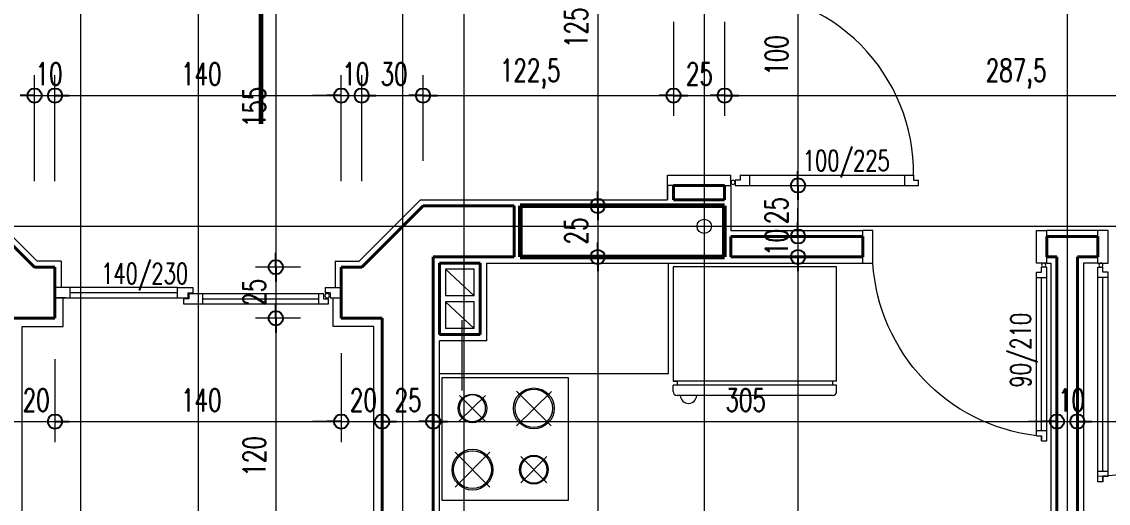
# Model space of a CAD drawing. Header units: millimetres. Extents: x 2016.56 to 2021.8, y 13721.83 to 13722.48.
# Drawn here: x 2017.928 to 2018.0343, y 13722.1087 to 13722.1558 of the extents above; entities that cross this region are included whole.
import ezdxf

# ---------------------------------------------------------------- set-up
doc = ezdxf.new("R2010")
doc.units = ezdxf.units.MM
doc.linetypes.add('ACAD_ISO04W100', pattern=[30, 24, -3, 0, -3])
doc.layers.get('0').update_dxf_attribs({"lineweight": 20})
for name, color, linetype, lineweight in [('aks', 1, 'Continuous', 9), ('DH', 7, 'Continuous', 20), ('DUVAR', 4, 'Continuous', 40), ('DV', 7, 'Continuous', 20), ('kesit', 5, 'Continuous', 60), ('kolon', 5, 'Continuous', 60), ('PENCERE', 3, 'Continuous', 13), ('SIVA', 7, 'Continuous', 20), ('TEFRİŞ', 11, 'Continuous', 9), ('TEXT', 7, 'Continuous', 20)]:
    doc.layers.add(name, color=color, linetype=linetype, lineweight=lineweight)
doc.styles.get("Standard").update_dxf_attribs({"font": 'txt.shx', "width": 0.7, "height": 11})

msp = doc.modelspace()

# ---------------------------------------------------------------- linework, layer by layer
at = {"color": 0, "lineweight": -2}
for p, q in [((2017.929290658595, 13722.14858764693), (2017.927890658595, 13722.14858764693)), ((2017.929290658595, 13722.14858764693), (2017.927890658595, 13722.14858764693)), ((2017.931290658595, 13722.14858764693), (2017.932690658595, 13722.14858764693)), ((2017.931290658595, 13722.14858764693), (2017.932690658595, 13722.14858764693)), ((2017.959290658595, 13722.14858764693), (2017.957890658595, 13722.14858764693)), ((2017.959290658595, 13722.14858764693), (2017.957890658595, 13722.14858764693)), ((2017.961290658595, 13722.14858764693), (2017.962690658595, 13722.14858764693)), ((2017.961290658595, 13722.14858764693), (2017.962690658595, 13722.14858764693)), ((2017.967290658595, 13722.14858764693), (2017.965890658595, 13722.14858764693)), ((2017.967290658595, 13722.14858764693), (2017.968690658595, 13722.14858764693)), ((2017.991790658595, 13722.14858764693), (2017.990390658595, 13722.14858764693)), ((2017.991790658595, 13722.14858764693), (2017.993190658595, 13722.14858764693)), ((2017.996790658595, 13722.14858764693), (2017.995390658595, 13722.14858764693)), ((2017.996790658595, 13722.14858764693), (2017.998190658595, 13722.14858764693)), ((2018.003964807749, 13722.13978914312), (2018.003964807749, 13722.14118914312)), ((2018.003964807749, 13722.13978914312), (2018.003964807749, 13722.13838914312)), ((2017.984372376615, 13722.13778914312), (2017.984372376615, 13722.13918914312)), ((2017.984372376615, 13722.13778914312), (2017.984372376615, 13722.13638914312)), ((2018.003964807749, 13722.13478914312), (2018.003964807749, 13722.13618914312)), ((2018.003964807749, 13722.13478914312), (2018.003964807749, 13722.13618914312)), ((2017.952892533593, 13722.13178914312), (2017.952892533593, 13722.13318914312)), ((2017.984372376615, 13722.13278914312), (2017.984372376615, 13722.13418914312)), ((2017.984372376615, 13722.13278914312), (2017.984372376615, 13722.13138914312)), ((2018.003964807749, 13722.13278914312), (2018.003964807749, 13722.13138914312)), ((2018.003964807749, 13722.13278914312), (2018.003964807749, 13722.13138914312)), ((2017.952892533593, 13722.13178914312), (2017.952892533593, 13722.13038914312)), ((2017.952892533593, 13722.12678914312), (2017.952892533593, 13722.12818914312)), ((2017.952892533593, 13722.12678914312), (2017.952892533593, 13722.12538914312)), ((2017.931290658595, 13722.1166768722), (2017.932690658595, 13722.1166768722)), ((2017.931290658595, 13722.1166768722), (2017.932690658595, 13722.1166768722)), ((2017.959290658595, 13722.1166768722), (2017.957890658595, 13722.1166768722)), ((2017.959290658595, 13722.1166768722), (2017.957890658595, 13722.1166768722)), ((2017.963290658595, 13722.1166768722), (2017.964690658595, 13722.1166768722)), ((2017.963290658595, 13722.1166768722), (2017.964690658595, 13722.1166768722)), ((2017.968290658595, 13722.1166768722), (2017.966890658595, 13722.1166768722)), ((2017.968290658595, 13722.1166768722), (2017.969690658595, 13722.1166768722)), ((2018.029290658595, 13722.1166768722), (2018.027890658595, 13722.1166768722)), ((2018.029290658595, 13722.1166768722), (2018.027890658595, 13722.1166768722)), ((2018.031290658595, 13722.1166768722), (2018.032690658595, 13722.1166768722)), ((2018.031290658595, 13722.1166768722), (2018.032690658595, 13722.1166768722))]:
    msp.add_line(p, q, dxfattribs=at)
for p, q in [((2017.931890658595, 13722.13238914312), (2017.931890658595, 13722.12978914312)), ((2017.958690658595, 13722.13238914312), (2017.958690658595, 13722.12978914312)), ((2017.991290658595, 13722.12138914312), (2017.991290658595, 13722.13218914312)), ((2017.972290658595, 13722.12898914312), (2017.969490658595, 13722.13158914312)), ((2017.969490658595, 13722.13158914312), (2017.969490658595, 13722.12898914312)), ((2017.972290658595, 13722.13158914312), (2017.969490658595, 13722.13158914312)), ((2017.972290658595, 13722.12898914312), (2017.972290658595, 13722.13158914312)), ((2017.991746303803, 13722.13183142266), (2017.991746303803, 13722.12063142266)), ((2018.007746303803, 13722.13183142266), (2017.991746303803, 13722.13183142266)), ((2018.007746303803, 13722.12063142266), (2018.007746303803, 13722.13183142266)), ((2017.972290658595, 13722.12898914312), (2017.969490658595, 13722.12898914312)), ((2017.972290658595, 13722.12578914313), (2017.969490658595, 13722.12838914312)), ((2017.969490658595, 13722.12838914312), (2017.969490658595, 13722.12578914313)), ((2017.972290658595, 13722.12838914312), (2017.969490658595, 13722.12838914312)), ((2017.972290658595, 13722.12578914313), (2017.972290658595, 13722.12838914312)), ((2017.972290658595, 13722.12578914313), (2017.969490658595, 13722.12578914313)), ((2017.971077954519, 13722.12659279034), (2017.971077954519, 13722.11970216532)), ((2017.968890658595, 13722.12138914312), (2017.991290658595, 13722.12138914312)), ((2017.981527601442, 13722.12096913996), (2017.969127601442, 13722.12096913996)), ((2017.969127601442, 13722.12096913996), (2017.969127601442, 13722.10896913996)), ((2017.981527601442, 13722.10896913996), (2017.981527601442, 13722.12096913996)), ((2017.991746303803, 13722.12063142266), (2017.992146303803, 13722.12063142266)), ((2018.007746303803, 13722.12063142266), (2017.991746303803, 13722.12063142266)), ((2017.992146303803, 13722.12063142266), (2017.992146303803, 13722.12023142266)), ((2018.007346303803, 13722.12063142266), (2018.007346303803, 13722.12023142266)), ((2017.991746303803, 13722.11963142266), (2017.991746303803, 13722.12023142266)), ((2018.007746303803, 13722.12023142266), (2017.991746303803, 13722.12023142266)), ((2018.007746303803, 13722.11963142266), (2018.007746303803, 13722.12023142266)), ((2018.007346303803, 13722.11923142266), (2017.992146303803, 13722.11923142266)), ((2017.969127601442, 13722.10896913996), (2017.981527601442, 13722.10896913996))]:
    msp.add_line(p, q)
for centre in [(2017.929290658595, 13722.14858764693), (2017.929290658595, 13722.14858764693), (2017.931290658595, 13722.14858764693), (2017.931290658595, 13722.14858764693), (2017.959290658595, 13722.14858764693), (2017.959290658595, 13722.14858764693), (2017.961290658595, 13722.14858764693), (2017.961290658595, 13722.14858764693), (2017.967290658595, 13722.14858764693), (2017.967290658595, 13722.14858764693), (2017.991790658595, 13722.14858764693), (2017.991790658595, 13722.14858764693), (2017.996790658595, 13722.14858764693), (2017.996790658595, 13722.14858764693), (2018.003964807749, 13722.13978914312), (2018.003964807749, 13722.13978914312), (2017.984372376615, 13722.13778914312), (2017.984372376615, 13722.13778914312), (2018.003964807749, 13722.13478914312), (2018.003964807749, 13722.13478914312), (2017.984372376615, 13722.13278914312), (2017.984372376615, 13722.13278914312), (2018.003964807749, 13722.13278914312), (2018.003964807749, 13722.13278914312), (2017.952892533593, 13722.13178914312), (2017.952892533593, 13722.13178914312), (2017.952892533593, 13722.12678914312), (2017.952892533593, 13722.12678914312), (2017.931290658595, 13722.1166768722), (2017.931290658595, 13722.1166768722), (2017.959290658595, 13722.1166768722), (2017.959290658595, 13722.1166768722), (2017.963290658595, 13722.1166768722), (2017.963290658595, 13722.1166768722), (2017.968290658595, 13722.1166768722), (2017.968290658595, 13722.1166768722), (2018.029290658595, 13722.1166768722), (2018.029290658595, 13722.1166768722), (2018.031290658595, 13722.1166768722), (2018.031290658595, 13722.1166768722)]:
    msp.add_circle(centre, 0.0007, dxfattribs=at)
for centre, radius, start, end in [((2017.992146303803, 13722.11963142266), 0.0004, 180, 270), ((2018.007346303803, 13722.11963142266), 0.0004, 270, 0), ((2017.993255588938, 13722.11925692793), 0.0008, 181.826990200577, 358.173009799423)]:
    msp.add_arc(centre, radius, start, end)
at = {"layer": 'aks', "linetype": 'ACAD_ISO04W100', "ltscale": 2}
for p, q in [((2017.933790658595, 13722.40645173834), (2017.933790658595, 13721.95238660583)), ((2017.945290658595, 13722.40645173834), (2017.945290658595, 13721.95238660583)), ((2017.965290658595, 13722.40645173834), (2017.965290658595, 13721.95238660583)), ((2017.971290658595, 13722.40645173834), (2017.971290658595, 13721.95238660583)), ((2017.994790658595, 13722.40645173834), (2017.994790658595, 13721.95238660583)), ((2018.030290658595, 13722.40645173834), (2018.030290658595, 13721.95238660583)), ((2017.678471498505, 13722.13578914312), (2018.212109818685, 13722.13578914312))]:
    msp.add_line(p, q, dxfattribs=at)
at = {"layer": 'aks'}
msp.add_circle((2017.994790658595, 13722.13578914312), 0.0007, dxfattribs=at)
at = {"layer": 'DH', "lineweight": 20}
for p, q in [((2017.991790658595, 13722.15578914312), (2017.991790658595, 13722.14658764693)), ((2017.991790658595, 13722.15578914312), (2017.991790658595, 13722.14658764693)), ((2017.996790658595, 13722.15578914312), (2017.996790658595, 13722.14658764693)), ((2017.996790658595, 13722.15578914312), (2017.996790658595, 13722.14658764693)), ((2017.929290658595, 13722.14020941385), (2017.929290658595, 13722.15058764693)), ((2017.929290658595, 13722.14020941385), (2017.929290658595, 13722.15058764693)), ((2017.931290658595, 13722.14020941385), (2017.931290658595, 13722.15058764693)), ((2017.931290658595, 13722.14020941385), (2017.931290658595, 13722.15058764693)), ((2017.959290658595, 13722.14020941385), (2017.959290658595, 13722.15058764693)), ((2017.959290658595, 13722.14020941385), (2017.959290658595, 13722.15058764693)), ((2017.961290658595, 13722.14020941385), (2017.961290658595, 13722.15058764693)), ((2017.961290658595, 13722.14020941385), (2017.961290658595, 13722.15058764693)), ((2017.967290658595, 13722.14220941385), (2017.967290658595, 13722.15058764693)), ((2017.967290658595, 13722.14220941385), (2017.967290658595, 13722.15058764693)), ((2017.968290658595, 13722.12799343617), (2017.968290658595, 13722.1146768722)), ((2017.931290658595, 13722.12278914312), (2017.931290658595, 13722.1146768722)), ((2017.931290658595, 13722.12278914312), (2017.931290658595, 13722.1146768722)), ((2017.959290658595, 13722.12338581706), (2017.959290658595, 13722.1146768722)), ((2017.959290658595, 13722.12278914312), (2017.959290658595, 13722.1146768722)), ((2017.963290658595, 13722.11909008616), (2017.963290658595, 13722.1146768722)), ((2017.963290658595, 13722.11828094003), (2017.963290658595, 13722.1146768722)), ((2018.029290658595, 13722.1149355266), (2018.029290658595, 13722.1186768722)), ((2018.031290658595, 13722.11446450955), (2018.031290658595, 13722.1186768722)), ((2018.031290658595, 13722.11446450955), (2018.031290658595, 13722.1186768722)), ((2017.968290658595, 13722.11816739143), (2017.968290658595, 13722.1146768722)), ((2018.029290658595, 13722.11816739143), (2018.029290658595, 13722.1146768722))]:
    msp.add_line(p, q, dxfattribs=at)
at = {"layer": 'DH'}
for p, q in [((2017.929290658595, 13722.14858764693), (2017.931290658595, 13722.14858764693)), ((2017.932690658595, 13722.14858764693), (2017.957890658595, 13722.14858764693)), ((2017.932690658595, 13722.14858764693), (2017.934090658595, 13722.14858764693)), ((2017.957890658595, 13722.14858764693), (2017.956490658595, 13722.14858764693)), ((2017.959290658595, 13722.14858764693), (2017.961290658595, 13722.14858764693)), ((2017.962690658595, 13722.14858764693), (2017.965890658595, 13722.14858764693)), ((2017.962690658595, 13722.14858764693), (2017.964090658595, 13722.14858764693)), ((2017.968690658595, 13722.14858764693), (2017.990390658595, 13722.14858764693)), ((2017.993190658595, 13722.14858764693), (2017.995390658595, 13722.14858764693)), ((2017.998190658595, 13722.14858764693), (2018.052890658595, 13722.14858764693)), ((2017.927290658595, 13722.1166768722), (2017.931290658595, 13722.1166768722)), ((2017.932690658595, 13722.1166768722), (2017.957890658595, 13722.1166768722)), ((2017.932690658595, 13722.1166768722), (2017.934090658595, 13722.1166768722)), ((2017.957890658595, 13722.1166768722), (2017.956490658595, 13722.1166768722)), ((2017.959290658595, 13722.1166768722), (2017.963290658595, 13722.1166768722)), ((2017.964690658595, 13722.1166768722), (2017.966890658595, 13722.1166768722)), ((2017.964690658595, 13722.1166768722), (2017.966090658595, 13722.1166768722)), ((2017.969690658595, 13722.1166768722), (2018.027890658595, 13722.1166768722)), ((2018.027890658595, 13722.1166768722), (2018.026490658595, 13722.1166768722)), ((2018.029290658595, 13722.1166768722), (2018.031290658595, 13722.1166768722)), ((2018.032690658595, 13722.1166768722), (2018.052890658595, 13722.1166768722)), ((2018.032690658595, 13722.1166768722), (2018.034090658595, 13722.1166768722))]:
    msp.add_line(p, q, dxfattribs=at)
at = {"layer": 'DUVAR'}
for p, q in [((2017.991790658595, 13722.13978914312), (2017.991790658595, 13722.13838914312)), ((2017.991790658595, 13722.13978914312), (2017.996790658595, 13722.13978914312)), ((2017.991790658595, 13722.13978914312), (2017.991790658595, 13722.13838914312)), ((2017.991790658595, 13722.13978914312), (2017.991790658595, 13722.13838914312)), ((2017.991790658595, 13722.13978914312), (2017.996790658595, 13722.13978914312)), ((2017.991790658595, 13722.13978914312), (2017.991790658595, 13722.13838914312)), ((2017.996790658595, 13722.13978914312), (2017.996790658595, 13722.13871079036)), ((2017.996790658595, 13722.13978914312), (2017.996790658595, 13722.13838914312)), ((2017.996790658595, 13722.13978914312), (2017.996790658595, 13722.13871079036)), ((2017.996790658595, 13722.13978914312), (2017.996790658595, 13722.13838914312)), ((2017.929290658595, 13722.13178914312), (2017.923290658595, 13722.13778914312)), ((2017.961290658595, 13722.13178914312), (2017.967290658595, 13722.13778914312)), ((2017.976190658595, 13722.13778914312), (2017.967290658595, 13722.13778914312)), ((2017.976190658595, 13722.13778914312), (2017.976190658595, 13722.13278914312)), ((2017.991790658595, 13722.13838914312), (2017.996790658595, 13722.13838914312)), ((2017.996790658595, 13722.13838914312), (2017.991790658595, 13722.13838914312)), ((2017.997390658595, 13722.13478914312), (2017.997390658595, 13722.13278914312)), ((2018.010290658595, 13722.13478914312), (2017.997390658595, 13722.13478914312)), ((2018.010290658595, 13722.13278914312), (2018.010290658595, 13722.13478914312)), ((2018.028290658595, 13722.13278914312), (2018.028290658595, 13722.13478914312)), ((2018.033290658595, 13722.13478914312), (2018.028290658595, 13722.13478914312)), ((2018.033290658595, 13722.13278914312), (2018.033290658595, 13722.13478914312)), ((2017.968290658595, 13722.13278914312), (2017.968290658595, 13722.05578914312)), ((2017.976190658595, 13722.13278914312), (2017.968290658595, 13722.13278914312)), ((2017.968890658595, 13722.12518914312), (2017.968890658595, 13722.13218914312)), ((2017.972890658595, 13722.13218914312), (2017.968890658595, 13722.13218914312)), ((2017.972890658595, 13722.13218914312), (2017.972890658595, 13722.12518914312)), ((2017.997390658595, 13722.13278914312), (2018.010290658595, 13722.13278914312)), ((2018.029290658595, 13722.13278914312), (2018.028290658595, 13722.13278914312)), ((2018.029290658595, 13722.13278914312), (2018.029290658595, 13722.04538914312)), ((2018.031290658595, 13722.13278914312), (2018.031290658595, 13722.04538914312)), ((2018.033290658595, 13722.13278914312), (2018.031290658595, 13722.13278914312)), ((2017.929290658595, 13722.13178914312), (2017.931290658595, 13722.13178914312)), ((2017.931290658595, 13722.12678914312), (2017.931290658595, 13722.13178914312)), ((2017.961290658595, 13722.13178914312), (2017.959290658595, 13722.13178914312)), ((2017.959290658595, 13722.12678914312), (2017.959290658595, 13722.13178914312)), ((2017.927290658595, 13722.12678914312), (2017.931290658595, 13722.12678914312)), ((2017.963290658595, 13722.12678914312), (2017.959290658595, 13722.12678914312)), ((2017.963290658595, 13722.12678914312), (2017.963290658595, 13722.04978914312)), ((2017.972890658595, 13722.12518914312), (2017.968890658595, 13722.12518914312))]:
    msp.add_line(p, q, dxfattribs=at)
at = {"layer": 'DV'}
for p, q in [((2017.952892533593, 13722.16138914312), (2017.952892533593, 13722.13318914312)), ((2017.984372376615, 13722.16138914312), (2017.984372376615, 13722.13918914312)), ((2018.003964807749, 13722.15838914312), (2018.003964807749, 13722.14118914312)), ((2018.003964807749, 13722.13838914312), (2018.003964807749, 13722.13618914312)), ((2018.003964807749, 13722.13618914312), (2018.003964807749, 13722.13758914312)), ((2017.984372376615, 13722.13638914312), (2017.984372376615, 13722.13418914312)), ((2018.003964807749, 13722.13478914312), (2018.003964807749, 13722.13278914312)), ((2017.984372376615, 13722.13138914312), (2017.984372376615, 13722.07818914312)), ((2018.003964807749, 13722.13138914312), (2018.003964807749, 13722.12998914312)), ((2018.003964807749, 13722.13138914312), (2018.003964807749, 13722.01618914312)), ((2017.952892533593, 13722.13038914312), (2017.952892533593, 13722.12818914312)), ((2017.952892533593, 13722.12538914312), (2017.952892533593, 13722.10418914313))]:
    msp.add_line(p, q, dxfattribs=at)
at = {"layer": 'DV', "lineweight": 20}
for p, q in [((2018.000790658595, 13722.13978914312), (2018.005964807749, 13722.13978914312)), ((2018.000790658595, 13722.13978914312), (2018.005964807749, 13722.13978914312)), ((2017.985814242329, 13722.13778914312), (2017.982372376615, 13722.13778914312)), ((2017.985814242329, 13722.13778914312), (2017.982372376615, 13722.13778914312)), ((2018.001390658595, 13722.13478914312), (2018.005964807749, 13722.13478914312)), ((2018.001390658595, 13722.13478914312), (2018.005964807749, 13722.13478914312)), ((2017.9862021568, 13722.13278914312), (2017.982372376615, 13722.13278914312)), ((2017.9862021568, 13722.13278914312), (2017.982372376615, 13722.13278914312)), ((2018.001390658595, 13722.13278914312), (2018.005964807749, 13722.13278914312)), ((2018.001390658595, 13722.13278914312), (2018.005964807749, 13722.13278914312)), ((2017.955290658595, 13722.13178914312), (2017.950892533593, 13722.13178914312)), ((2017.955290658595, 13722.13178914312), (2017.950892533593, 13722.13178914312)), ((2017.955290658595, 13722.12678914312), (2017.950892533593, 13722.12678914312)), ((2017.955290658595, 13722.12678914312), (2017.950892533593, 13722.12678914312))]:
    msp.add_line(p, q, dxfattribs=at)
at = {"layer": 'kesit', "linetype": 'ACAD_ISO04W100'}
msp.add_line((2017.951442628371, 13722.16555569714), (2017.951442628371, 13722.14580402111), dxfattribs=at)
at = {"layer": 'kolon'}
for p, q in [((2017.996790658595, 13722.13778914312), (2017.976790658595, 13722.13778914312)), ((2017.976790658595, 13722.13778914312), (2017.976790658595, 13722.13278914312)), ((2017.996790658595, 13722.13278914312), (2017.996790658595, 13722.13778914312)), ((2017.976790658595, 13722.13278914312), (2017.996790658595, 13722.13278914312))]:
    msp.add_line(p, q, dxfattribs=at)
at = {"layer": 'PENCERE'}
for p, q in [((2017.991190658595, 13722.13978914312), (2017.991190658595, 13722.14078914312)), ((2017.997390658595, 13722.13978914312), (2017.997390658595, 13722.14078914312)), ((2017.99178855753, 13722.13978914312), (2017.991190658595, 13722.13978914312)), ((2017.996790658595, 13722.13978914312), (2017.997390658595, 13722.13978914312)), ((2018.011290658595, 13722.13538914312), (2018.010290658595, 13722.13538914312)), ((2018.010290658595, 13722.13478914312), (2018.010290658595, 13722.13538914312)), ((2018.011290658595, 13722.13538914312), (2018.010290658595, 13722.13538914312)), ((2018.010290658595, 13722.13478914312), (2018.010290658595, 13722.13538914312)), ((2018.027290658595, 13722.13538914312), (2018.028290658595, 13722.13538914312)), ((2018.027290658595, 13722.13538914312), (2018.028290658595, 13722.13538914312)), ((2018.028290658595, 13722.13478914312), (2018.028290658595, 13722.13538914312)), ((2018.028290658595, 13722.13478914312), (2018.028290658595, 13722.13538914312)), ((2018.033290658595, 13722.13478914312), (2018.033290658595, 13722.13538914312)), ((2018.034290658595, 13722.13538914312), (2018.033290658595, 13722.13538914312)), ((2018.033290658595, 13722.13478914312), (2018.033290658595, 13722.13538914312)), ((2018.034290658595, 13722.13538914312), (2018.033290658595, 13722.13538914312)), ((2018.010290658595, 13722.13218914312), (2018.010290658595, 13722.13278914312)), ((2018.010290658595, 13722.13218914312), (2018.010290658595, 13722.13278914312)), ((2018.028290658595, 13722.13218914312), (2018.028290658595, 13722.13278914312)), ((2018.028290658595, 13722.13218914312), (2018.028290658595, 13722.13278914312)), ((2018.033290658595, 13722.13218914312), (2018.033290658595, 13722.13278914312)), ((2018.033290658595, 13722.13218914312), (2018.033290658595, 13722.13278914312)), ((2018.027790658595, 13722.11578914312), (2018.027790658595, 13722.13078914312)), ((2018.027790658595, 13722.11578914312), (2018.027790658595, 13722.13078914312)), ((2018.033790658595, 13722.11178914312), (2018.033790658595, 13722.13078914312)), ((2018.033790658595, 13722.11178914312), (2018.033790658595, 13722.13078914312)), ((2017.943290658595, 13722.12978914312), (2017.931290658595, 13722.12978914312)), ((2017.932863027286, 13722.12978914312), (2017.931290658595, 13722.12978914312)), ((2017.932790658595, 13722.12878914312), (2017.932790658595, 13722.12978914312)), ((2017.943290658595, 13722.12928914312), (2017.932790658595, 13722.12928914312)), ((2017.943290658595, 13722.12978914312), (2017.944790658595, 13722.12978914312)), ((2017.943290658595, 13722.12878914312), (2017.943290658595, 13722.12978914312)), ((2017.944290658595, 13722.12928914312), (2017.944790658595, 13722.12928914312)), ((2017.944290658595, 13722.12928914312), (2017.944290658595, 13722.12878914312)), ((2017.944790658595, 13722.12978914312), (2017.944790658595, 13722.12928914312)), ((2017.957718289903, 13722.12978914312), (2017.957718289903, 13722.12928914312)), ((2017.957718289903, 13722.12978914312), (2017.959290658595, 13722.12978914312)), ((2017.958218289903, 13722.12928914312), (2017.957718289903, 13722.12928914312)), ((2017.958218289903, 13722.12928914312), (2017.958218289903, 13722.12878914312)), ((2017.931290658595, 13722.12878914312), (2017.943290658595, 13722.12878914312)), ((2017.932363027286, 13722.12878914312), (2017.931290658595, 13722.12878914312)), ((2017.943290658595, 13722.12878914312), (2017.944290658595, 13722.12878914312)), ((2017.945709389953, 13722.12869658283), (2017.95706375659, 13722.12869658283)), ((2017.958218289903, 13722.12878914312), (2017.959290658595, 13722.12878914312))]:
    msp.add_line(p, q, dxfattribs=at)
at = {"layer": 'PENCERE', "extrusion": (1.351976579711741e-29, -1.224606353822377e-16, -1)}
for p, q in [((2017.991190658595, 13722.14078914312), (2017.997390658595, 13722.14078914312)), ((2017.998315475448, 13722.14078914312), (2018.015266817067, 13722.14078914312)), ((2017.998315475448, 13722.14078914312), (2017.998315475448, 13722.14028914312)), ((2017.999215475448, 13722.14078914312), (2017.999215475448, 13722.13978914312)), ((2018.014366817067, 13722.14078914312), (2018.014366817067, 13722.13978914312)), ((2018.015266817067, 13722.14078914312), (2018.015266817067, 13722.14028914312)), ((2017.997815475448, 13722.14028914312), (2017.997815475448, 13722.13978914312)), ((2017.998315475448, 13722.14028914312), (2017.997815475448, 13722.14028914312)), ((2017.997815475448, 13722.13978914312), (2018.015766817067, 13722.13978914312)), ((2018.015266817067, 13722.14028914312), (2018.015766817067, 13722.14028914312)), ((2018.015766817067, 13722.13978914312), (2018.015766817067, 13722.14028914312))]:
    msp.add_line(p, q, dxfattribs=at)
at = {"layer": 'PENCERE', "extrusion": (-1.224606353822376e-16, 2.249491082733207e-32, -1)}
for p, q in [((2018.011290658595, 13722.13218914312), (2018.011290658595, 13722.13538914312)), ((2018.010290658595, 13722.13218914312), (2018.011290658595, 13722.13218914312)), ((2018.010290658595, 13722.13218914312), (2018.011290658595, 13722.13218914312))]:
    msp.add_line(p, q, dxfattribs=at)
at = {"layer": 'PENCERE', "extrusion": (1.224606353822376e-16, 2.24949108273321e-32, -1)}
for p, q in [((2018.027290658595, 13722.13218914312), (2018.027290658595, 13722.13538914312)), ((2018.027290658595, 13722.13218914312), (2018.027290658595, 13722.13538914312)), ((2018.028290658595, 13722.13218914312), (2018.027290658595, 13722.13218914312)), ((2018.028290658595, 13722.13218914312), (2018.027290658595, 13722.13218914312)), ((2018.027290658595, 13722.11528914312), (2018.027290658595, 13722.13128914312)), ((2018.027290658595, 13722.13128914312), (2018.027790658595, 13722.13128914312)), ((2018.027290658595, 13722.11528914312), (2018.027290658595, 13722.13128914312)), ((2018.027290658595, 13722.13128914312), (2018.027790658595, 13722.13128914312)), ((2018.028290658595, 13722.13178914312), (2018.027790658595, 13722.13178914312)), ((2018.027790658595, 13722.13128914312), (2018.027790658595, 13722.13178914312)), ((2018.028290658595, 13722.13178914312), (2018.027790658595, 13722.13178914312)), ((2018.027790658595, 13722.13128914312), (2018.027790658595, 13722.13178914312)), ((2018.028290658595, 13722.11478914312), (2018.028290658595, 13722.13178914312)), ((2018.028290658595, 13722.11478914312), (2018.028290658595, 13722.13178914312)), ((2018.027290658595, 13722.13078914312), (2018.028290658595, 13722.13078914312)), ((2018.027290658595, 13722.13078914312), (2018.028290658595, 13722.13078914312)), ((2018.027290658595, 13722.11578914312), (2018.028290658595, 13722.11578914312)), ((2018.027290658595, 13722.11578914312), (2018.028290658595, 13722.11578914312)), ((2018.027290658595, 13722.11528914312), (2018.027790658595, 13722.11528914312)), ((2018.027290658595, 13722.11528914312), (2018.027790658595, 13722.11528914312)), ((2018.027790658595, 13722.11528914312), (2018.027790658595, 13722.11478914312)), ((2018.027790658595, 13722.11478914312), (2018.027790658595, 13722.11528914312)), ((2018.027790658595, 13722.11528914312), (2018.027790658595, 13722.11478914312)), ((2018.027790658595, 13722.11478914312), (2018.027790658595, 13722.11528914312)), ((2018.027790658595, 13722.11478914312), (2018.028290658595, 13722.11478914312)), ((2018.027790658595, 13722.11478914312), (2018.028290658595, 13722.11478914312))]:
    msp.add_line(p, q, dxfattribs=at)
at = {"layer": 'PENCERE', "extrusion": (-1.224606353822376e-16, 2.24949108273321e-32, -1)}
for p, q in [((2018.034290658595, 13722.13218914312), (2018.034290658595, 13722.13538914312)), ((2018.034290658595, 13722.13218914312), (2018.034290658595, 13722.13538914312)), ((2018.033290658595, 13722.13218914312), (2018.034290658595, 13722.13218914312)), ((2018.033290658595, 13722.13218914312), (2018.034290658595, 13722.13218914312)), ((2018.033290658595, 13722.13178914312), (2018.033790658595, 13722.13178914312)), ((2018.033290658595, 13722.11078914312), (2018.033290658595, 13722.13178914312)), ((2018.033290658595, 13722.11078914312), (2018.033290658595, 13722.13178914312)), ((2018.033290658595, 13722.13178914312), (2018.033790658595, 13722.13178914312)), ((2018.033790658595, 13722.13128914312), (2018.033790658595, 13722.13178914312)), ((2018.033790658595, 13722.13128914312), (2018.033790658595, 13722.13178914312)), ((2018.034290658595, 13722.13128914312), (2018.033790658595, 13722.13128914312)), ((2018.034290658595, 13722.13128914312), (2018.033790658595, 13722.13128914312)), ((2018.034290658595, 13722.11128914312), (2018.034290658595, 13722.13128914312)), ((2018.034290658595, 13722.11128914312), (2018.034290658595, 13722.13128914312)), ((2018.034290658595, 13722.13078914312), (2018.033290658595, 13722.13078914312)), ((2018.034290658595, 13722.13078914312), (2018.033290658595, 13722.13078914312)), ((2018.034290658595, 13722.11178914312), (2018.033290658595, 13722.11178914312)), ((2018.034290658595, 13722.11178914312), (2018.033290658595, 13722.11178914312)), ((2018.034290658595, 13722.11128914312), (2018.033790658595, 13722.11128914312)), ((2018.033790658595, 13722.11078914312), (2018.033790658595, 13722.11128914312)), ((2018.033790658595, 13722.11128914312), (2018.033790658595, 13722.11078914312)), ((2018.034290658595, 13722.11128914312), (2018.033790658595, 13722.11128914312)), ((2018.033790658595, 13722.11078914312), (2018.033790658595, 13722.11128914312)), ((2018.033790658595, 13722.11128914312), (2018.033790658595, 13722.11078914312)), ((2018.033790658595, 13722.11078914312), (2018.033290658595, 13722.11078914312)), ((2018.033790658595, 13722.11078914312), (2018.033290658595, 13722.11078914312))]:
    msp.add_line(p, q, dxfattribs=at)
at = {"layer": 'PENCERE', "extrusion": (4.498982165466414e-32, -1.224606353822378e-16, -1)}
for p, q in [((2017.944371927237, 13722.12919658283), (2017.95756375659, 13722.12919658283)), ((2017.95706375659, 13722.12919658283), (2017.95706375659, 13722.12819658283)), ((2017.95756375659, 13722.12919658283), (2017.95756375659, 13722.12869658283)), ((2017.943871927237, 13722.12819658283), (2017.958043311299, 13722.12819658283)), ((2017.95756375659, 13722.12869658283), (2017.958043311299, 13722.12869658283)), ((2017.958043311299, 13722.12819658283), (2017.958043311299, 13722.12869658283))]:
    msp.add_line(p, q, dxfattribs=at)
at = {"layer": 'PENCERE', "extrusion": (-2.967391115106579e-20, -1.224606317870376e-16, -1)}
for p, q in [((2017.944372169536, 13722.12919646165), (2017.944372048379, 13722.12869646166)), ((2017.943872048394, 13722.12869658282), (2017.943871927237, 13722.12819658283)), ((2017.944372048379, 13722.12869646166), (2017.943872048394, 13722.12869658282))]:
    msp.add_line(p, q, dxfattribs=at)
at = {"layer": 'PENCERE', "extrusion": (-4.498982165466414e-32, -1.224606353822378e-16, -1)}
msp.add_line((2017.945709389953, 13722.12919658283), (2017.945709389953, 13722.12819658283), dxfattribs=at)
at = {"layer": 'PENCERE', "extrusion": (1.351976579711741e-29, -1.224606353822377e-16, -1)}
msp.add_circle((-2017.997614900132, 13722.14008914312), 0.0002, dxfattribs=at)
at = {"layer": 'PENCERE', "extrusion": (1.224606353822376e-16, 2.24949108273321e-32, -1)}
msp.add_circle((-2018.027990658595, 13722.13198914312), 0.0002, dxfattribs=at)
msp.add_circle((-2018.027990658595, 13722.13198914312), 0.0002, dxfattribs=at)
at = {"layer": 'PENCERE', "extrusion": (-1.224606353822376e-16, 2.24949108273321e-32, -1)}
msp.add_circle((-2018.033590658595, 13722.13198914312), 0.0002, dxfattribs=at)
msp.add_circle((-2018.033590658595, 13722.13198914312), 0.0002, dxfattribs=at)
at = {"layer": 'PENCERE', "extrusion": (-1.224606353822378e-16, 9.747794691843901e-32, -1)}
msp.add_circle((-2017.957912838669, 13722.12899079215), 0.0002182403527176575, dxfattribs=at)
at = {"layer": 'PENCERE'}
msp.add_arc((2017.997477143966, 13722.14099844898), 0.01779090436109204, 359.3259128551594, 90.27852807287003, dxfattribs=at)
at = {"layer": 'PENCERE', "extrusion": (1.224606353822376e-16, 2.24949108273321e-32, -1)}
msp.add_arc((-2018.029419836574, 13722.13332889742), 0.0181649699713225, 276.7313073623131, 356.4026344857023, dxfattribs=at)
at = {"layer": 'PENCERE', "extrusion": (-1.224606353822376e-16, 2.24949108273321e-32, -1)}
msp.add_arc((-2018.032599069999, 13722.13197032838), 0.0206927455528844, 179.3941163482238, 268.0847158336894, dxfattribs=at)
at = {"layer": 'SIVA'}
for p, q in [((2017.991190658595, 13722.13978914312), (2017.991190658595, 13722.13838914312)), ((2017.991190658595, 13722.13838914312), (2017.991190658595, 13722.13978914312)), ((2017.997390658595, 13722.13978914312), (2017.997390658595, 13722.13538914312)), ((2017.929539186732, 13722.13238914312), (2017.923539186732, 13722.13838914312)), ((2017.961042130457, 13722.13238914312), (2017.967042130457, 13722.13838914312)), ((2017.967042130457, 13722.13838914312), (2017.991190658595, 13722.13838914312)), ((2017.997390658595, 13722.13538914312), (2018.010290658595, 13722.13538914312)), ((2018.033290658595, 13722.13538914312), (2018.028290658595, 13722.13538914312)), ((2017.931890658595, 13722.13238914312), (2017.929539186732, 13722.13238914312)), ((2017.958690658595, 13722.13238914312), (2017.961042130457, 13722.13238914312)), ((2017.973490658595, 13722.13218914312), (2018.010290658595, 13722.13218914312)), ((2017.973490658595, 13722.13218914312), (2017.973490658595, 13722.12458914312)), ((2018.028290658595, 13722.13218914312), (2018.028690658595, 13722.13218914312)), ((2018.028690658595, 13722.13218914312), (2018.028690658595, 13722.03718914312)), ((2018.031890658595, 13722.13218914312), (2018.031890658595, 13722.04538914312)), ((2018.033290658595, 13722.13218914312), (2018.031890658595, 13722.13218914312)), ((2017.932090658595, 13722.12598914312), (2017.932090658595, 13722.12878914312)), ((2017.958490658595, 13722.12598914312), (2017.958490658595, 13722.12878914312)), ((2017.928090658595, 13722.04898914312), (2017.928090658595, 13722.12598914312)), ((2017.928090658595, 13722.12598914312), (2017.932090658595, 13722.12598914312)), ((2017.962490658595, 13722.12598914312), (2017.958490658595, 13722.12598914312)), ((2017.962490658595, 13722.04898914312), (2017.962490658595, 13722.12598914312)), ((2017.968890658595, 13722.05638914312), (2017.968890658595, 13722.12458914312)), ((2017.973490658595, 13722.12458914312), (2017.968890658595, 13722.12458914312))]:
    msp.add_line(p, q, dxfattribs=at)
at = {"layer": 'TEFRİŞ'}
for p, q in [((2017.976430545167, 13722.11966619624), (2017.979824657717, 13722.11627208369)), ((2017.976430545167, 13722.11627208369), (2017.979866009682, 13722.11962407435)), ((2017.970832789802, 13722.11671875489), (2017.973400393648, 13722.11924193217)), ((2017.973400393648, 13722.11669634776), (2017.970854809236, 13722.11924193217)), ((2017.973824657717, 13722.11366619624), (2017.970430545168, 13722.11027208369)), ((2017.970430545168, 13722.11366619624), (2017.973824657717, 13722.11027208369)), ((2017.976854809236, 13722.11324193217), (2017.979400393649, 13722.11069634776)), ((2017.976854809236, 13722.11069634776), (2017.979400393649, 13722.11324193217))]:
    msp.add_line(p, q, dxfattribs=at)
for centre, radius in [((2017.972127601442, 13722.11796913996), 0.0014), ((2017.978127601442, 13722.11796913996), 0.002), ((2017.972127601442, 13722.11196913996), 0.002), ((2017.972127601442, 13722.11196913996), 0.001849999999997483), ((2017.978127601442, 13722.11196913996), 0.0014)]:
    msp.add_circle(centre, radius, dxfattribs=at)
for centre, radius, start, end in [((2017.978127601442, 13722.11796913996), 0.001850000000000023, 90, 270), ((2017.978127601442, 13722.11796913996), 0.001850000000000023, 270, 90), ((2017.972116493953, 13722.11798024745), 0.001300000000000097, 90, 270), ((2017.972116493953, 13722.11798024745), 0.001299999999999955, 270, 90), ((2017.978127601442, 13722.11196913996), 0.001300000000000097, 90, 270), ((2017.978127601442, 13722.11196913996), 0.001299999999999955, 270, 90)]:
    msp.add_arc(centre, radius, start, end, dxfattribs=at)

# ---------------------------------------------------------------- texts
at = {"layer": 'DH', "width": 0.7}
for s, p in [('10', (2017.929392325261, 13722.14958764693)), ('140', (2017.943622325261, 13722.14958764693)), ('10', (2017.959392325261, 13722.14958764693)), ('30', (2017.963135658595, 13722.14958764693)), ('122,5', (2017.97481315931, 13722.14995431359)), ('25', (2017.993007325261, 13722.14958764693)), ('287,5', (2018.022332325261, 13722.14995431359)), ('20', (2017.928135658595, 13722.1176768722)), ('140', (2017.943622325261, 13722.1176768722)), ('20', (2017.960135658595, 13722.1176768722)), ('25', (2017.964507325261, 13722.1176768722)), ('305', (2017.996865658595, 13722.1176768722)), ('10', (2018.029392325261, 13722.1176768722))]:
    msp.add_text(s, height=0.0022, dxfattribs=at).set_placement(p)
at = {"layer": 'DV', "width": 0.7}
for s, p in [('125', (2017.983372376615, 13722.15323763153)), ('100', (2018.002964807749, 13722.15053054164)), ('155', (2017.951892533593, 13722.14549247646)), ('25', (2018.002964807749, 13722.13600580979)), ('25', (2017.983372376615, 13722.13400580979)), ('10', (2018.002964807749, 13722.13289080979)), ('25', (2017.951892533593, 13722.12800580979)), ('120', (2017.951892533593, 13722.11129065273))]:
    msp.add_text(s, height=0.0022, rotation=90, dxfattribs=at).set_placement(p)
at = {"layer": 'TEXT', "width": 0.7}
for s, p in [('100/225', (2018.00442469123, 13722.14122077369)), ('140/230', (2017.935796621738, 13722.13016389587))]:
    msp.add_text(s, height=0.002, dxfattribs=at).set_placement(p)
msp.add_text('90/210', height=0.002, rotation=90, dxfattribs=at).set_placement((2018.026737701866, 13722.1199954616))

doc.saveas('drawing.dxf')
